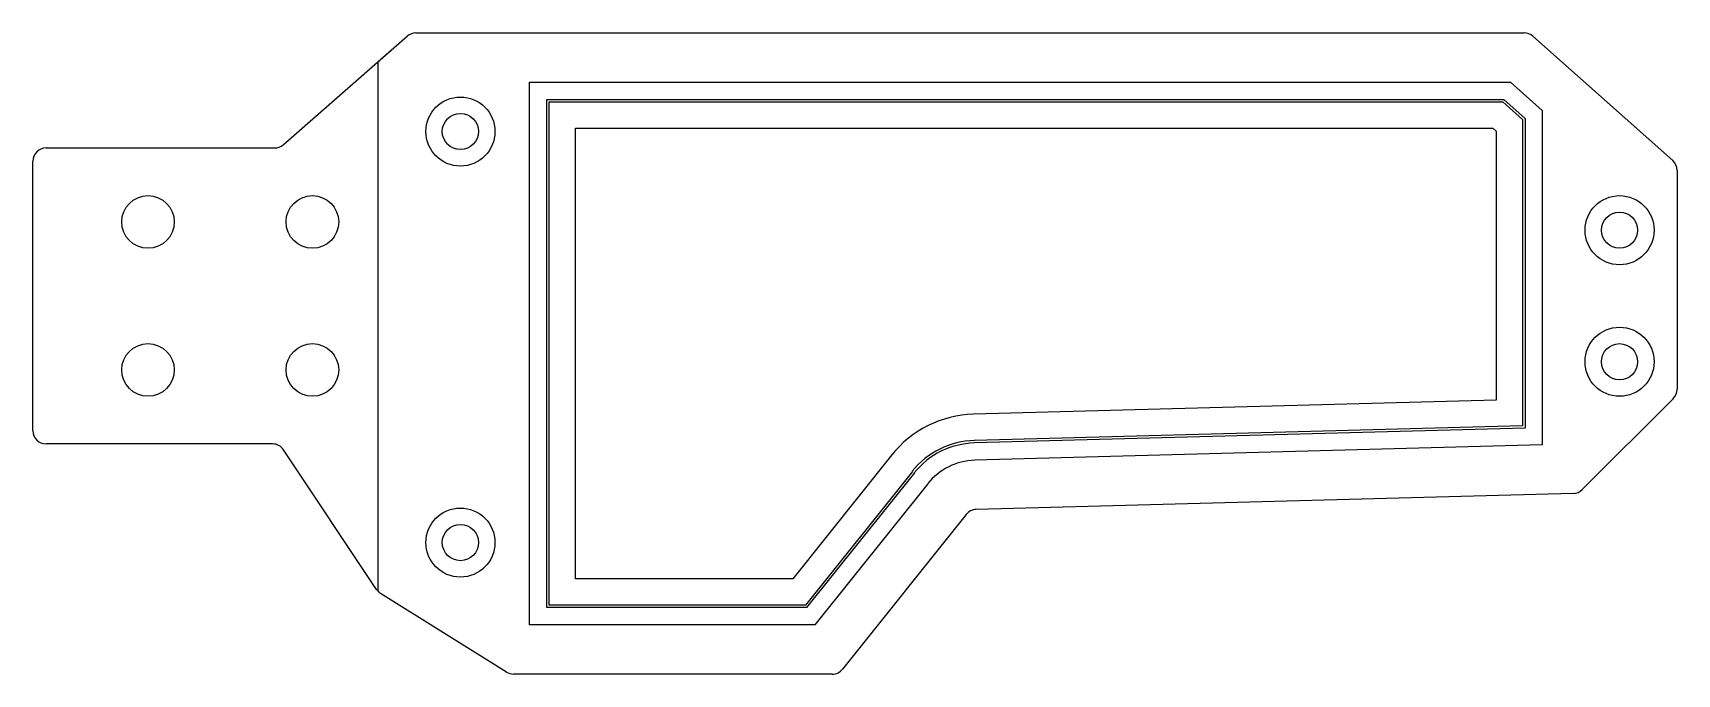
# Model space of a CAD drawing. Header units: millimetres. Extents: x 0 to 100, y -23 to 16.
import ezdxf

# ---------------------------------------------------------------- set-up
doc = ezdxf.new("R2010")
doc.units = ezdxf.units.MM
for name, color, linetype in [('contact_face', 7, 'CONTINUOUS'), ('cover', 7, 'CONTINUOUS'), ('outer', 7, 'CONTINUOUS'), ('PCB_candidate', 7, 'CONTINUOUS'), ('retainer_countersink', 1, 'CONTINUOUS'), ('retainer_holes', 1, 'CONTINUOUS'), ('retainer_opening', 7, 'CONTINUOUS'), ('retainer_outer', 7, 'CONTINUOUS'), ('root_holes', 1, 'CONTINUOUS')]:
    doc.layers.add(name, color=color, linetype=linetype)

msp = doc.modelspace()

# ---------------------------------------------------------------- linework, layer by layer
at = {"layer": 'contact_face'}
for p, q in [((31.4, -18.8), (31.4, 11.8)), ((31.4, 11.8), (89.4, 11.8)), ((89.4, 11.8), (90.6, 10.74)), ((90.6, 10.74), (90.6, -7.89)), ((90.6, -7.89), (57.26, -8.79)), ((53.49, -10.67), (46.98, -18.8)), ((46.98, -18.8), (31.4, -18.8))]:
    msp.add_line(p, q, dxfattribs=at)
msp.add_arc((57.39, -13.79), 5, 451.5482, 501.3402, dxfattribs=at)
at = {"layer": 'cover'}
for p, q in [((30.2, -20), (30.2, 13)), ((30.2, 13), (89.86, 13)), ((89.86, 13), (91.8, 11.28)), ((91.8, 11.28), (91.8, -9.06)), ((91.8, -9.06), (57.29, -9.99)), ((54.43, -11.42), (47.56, -20)), ((47.56, -20), (30.2, -20))]:
    msp.add_line(p, q, dxfattribs=at)
msp.add_arc((57.39, -13.79), 3.8, 451.5482, 501.3402, dxfattribs=at)
at = {"layer": 'outer'}
for p, q in [((23.3, 16), (90.7, 16)), ((15.23, 9.2), (22.77, 15.8)), ((91.23, 15.8), (99.73, 8.24)), ((0.8, 9), (14.7, 9)), ((0, -8.2), (0, 8.2)), ((100, 7.64), (100, -5.67)), ((99.77, -6.23), (94.23, -11.77)), ((14.57, -9), (0.8, -9)), ((20.9, -17.86), (15.24, -9.36)), ((93.68, -12.01), (57.37, -12.99)), ((56.77, -13.29), (49.24, -22.7)), ((28.81, -22.88), (21.15, -18.09)), ((48.62, -23), (29.23, -23))]:
    msp.add_line(p, q, dxfattribs=at)
for centre, start, end in [((23.3, 15.2), -270, -228.8141), ((90.7, 15.2), 48.3665, 90), ((0.8, 8.2), 90, 180), ((14.7, 9.8), 270, 311.1859), ((99.2, 7.64), 0, 48.3665), ((99.2, -5.67), -45, 0), ((0.8, -8.2), -180, -90), ((14.57, -9.8), 393.6901, 450), ((93.66, -11.21), -88.4518, -45), ((57.39, -13.79), 91.5482, 141.3402), ((21.57, -17.41), -146.3099, -122.0054), ((29.23, -22.2), -122.0054, -90), ((48.62, -22.2), -90, -38.6598)]:
    msp.add_arc(centre, 0.8, start, end, dxfattribs=at)
at = {"layer": 'PCB_candidate'}
for p, q in [((33, -17.2), (33, 10.2)), ((33, 10.2), (88.79, 10.2)), ((88.79, 10.2), (89, 10.02)), ((89, 10.02), (89, -6.33)), ((89, -6.33), (57.21, -7.19)), ((52.24, -9.67), (46.21, -17.2)), ((46.21, -17.2), (33, -17.2))]:
    msp.add_line(p, q, dxfattribs=at)
msp.add_arc((57.39, -13.79), 6.6, 451.5482, 501.3402, dxfattribs=at)
at = {"layer": 'retainer_countersink'}
for centre in [(26, 10), (96.5, 4), (96.5, -4), (26, -15)]:
    msp.add_circle(centre, 2.1, dxfattribs=at)
at = {"layer": 'retainer_holes'}
for centre in [(26, 10), (96.5, 4), (96.5, -4), (26, -15)]:
    msp.add_circle(centre, 1.1, dxfattribs=at)
at = {"layer": 'retainer_opening'}
for p, q in [((31.25, -18.95), (31.25, 11.95)), ((31.25, 11.95), (89.46, 11.95)), ((89.46, 11.95), (90.75, 10.8)), ((90.75, 10.8), (90.75, -8.04)), ((90.75, -8.04), (57.26, -8.94)), ((53.61, -10.76), (47.05, -18.95)), ((47.05, -18.95), (31.25, -18.95))]:
    msp.add_line(p, q, dxfattribs=at)
msp.add_arc((57.39, -13.79), 4.85, 451.5482, 501.3402, dxfattribs=at)
at = {"layer": 'retainer_outer'}
for p, q in [((23.3, 16), (90.7, 16)), ((21, 14.25), (22.77, 15.8)), ((91.23, 15.8), (99.73, 8.24)), ((21, -17.97), (21, 14.25)), ((100, 7.64), (100, -5.67)), ((99.77, -6.23), (94.23, -11.77)), ((93.68, -12.01), (57.37, -12.99)), ((56.77, -13.29), (49.24, -22.7)), ((28.81, -22.88), (21.15, -18.09)), ((48.62, -23), (29.23, -23))]:
    msp.add_line(p, q, dxfattribs=at)
for centre, start, end in [((23.3, 15.2), -270, -228.8141), ((90.7, 15.2), 48.3665, 90), ((99.2, 7.64), 0, 48.3665), ((99.2, -5.67), -45, 0), ((93.66, -11.21), -88.4518, -45), ((57.39, -13.79), 91.5482, 141.3402), ((21.57, -17.41), -135.4471, -122.0054), ((29.23, -22.2), -122.0054, -90), ((48.62, -22.2), -90, -38.6598)]:
    msp.add_arc(centre, 0.8, start, end, dxfattribs=at)
at = {"layer": 'root_holes'}
for centre in [(7, 4.5), (17, 4.5), (7, -4.5), (17, -4.5)]:
    msp.add_circle(centre, 1.6, dxfattribs=at)

doc.saveas('drawing.dxf')
